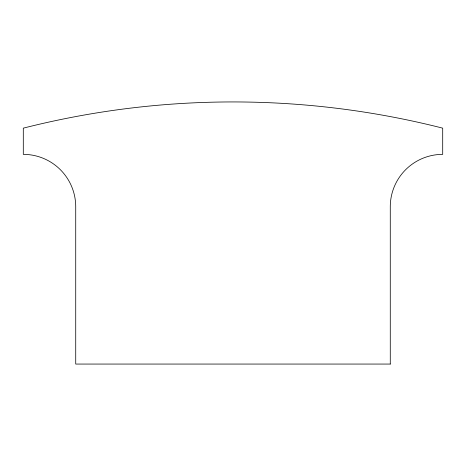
<?xml version="1.0" encoding="UTF-8"?>
<svg xmlns="http://www.w3.org/2000/svg" width="466" height="466" viewBox="0 0 466 466"><rect width="100%" height="100%" fill="white"/><g stroke="black" fill="none" stroke-linecap="round" stroke-linejoin="round"><path stroke-width="0.7" d="M390.275 364.062L75.725 364.062L75.725 206.787A52.425 52.425 0 0 0 23.3 154.363L23.3 128.15A851.906 851.906 0 0 1 442.7 128.15L442.7 154.363A52.425 52.425 0 0 0 390.275 206.787L390.275 364.062"/></g></svg>
